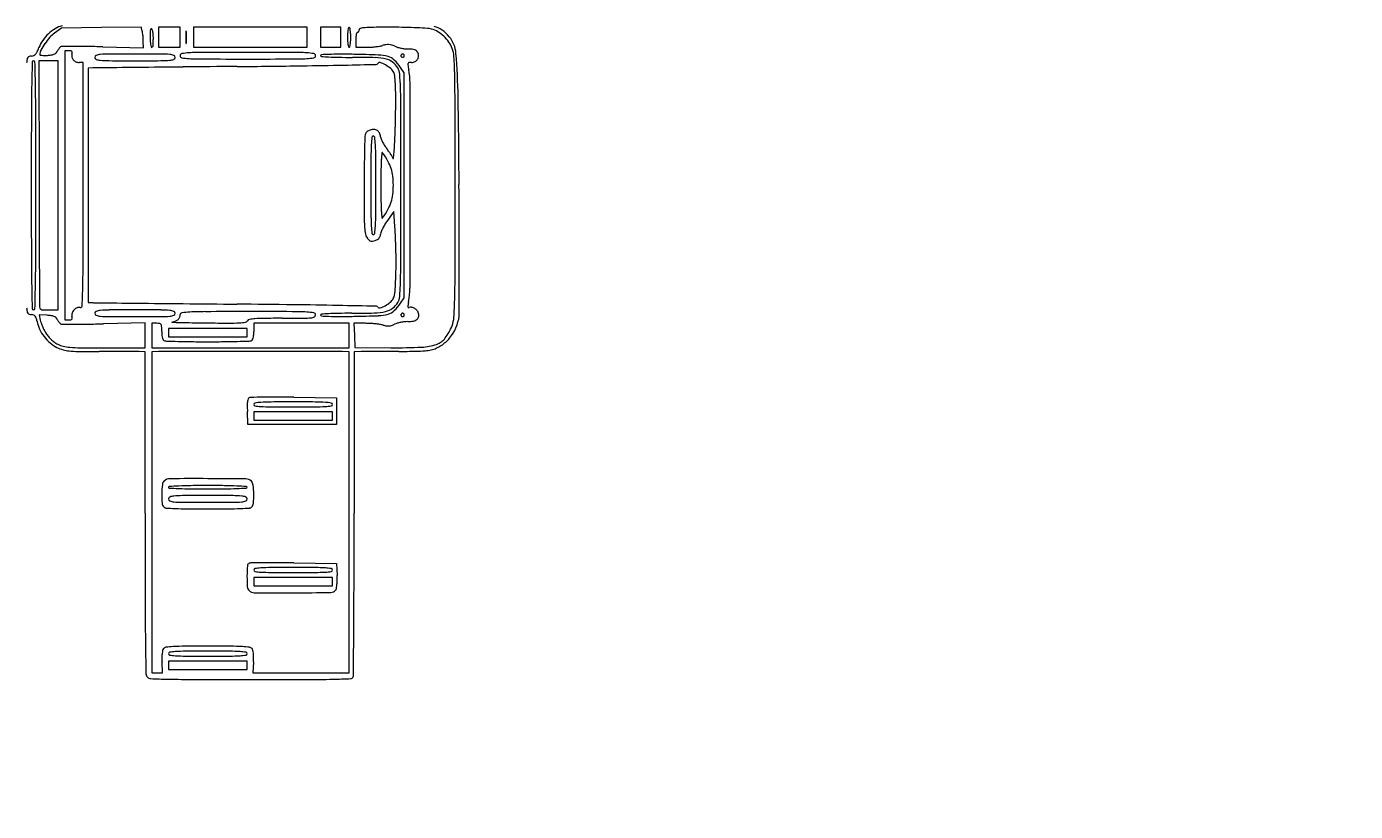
# Model space of a CAD drawing. Header units: metres. Extents: x -22 to 82, y -7 to 32.
# Drawn here: x 5.595 to 8.956, y 26.406 to 28.391 of the extents above; entities that cross this region are included whole.
import ezdxf

# ---------------------------------------------------------------- set-up
doc = ezdxf.new("R2010")
doc.units = ezdxf.units.M
doc.header["$LTSCALE"] = 2
doc.header["$MEASUREMENT"] = 0
doc.layers.add('ZSILUETAEDIFICIO', color=253, linetype='CONTINUOUS')
doc.layers.add('ZVEREDA', color=253, linetype='CONTINUOUS')

msp = doc.modelspace()

# ---------------------------------------------------------------- hatches: boundary and pattern name
at = {"layer": 'ZVEREDA'}
h = msp.add_hatch(dxfattribs=at)
h.set_pattern_fill('AR-SAND', color=256, scale=0.08)
h.set_pattern_definition([(37.5, (100.32176, 117.4582), (-0.00503947, 0.1541459), [0, -0.1216, 0, -0.136, 0, -0.13]), (7.5, (100.32176, 117.4582), (0.14158214, 0.22577169), [0, -0.0656, 0, -0.1096, 0, -0.042]), (327.5, (100.22336, 117.4582), (0.24913135, 0.00045272), [0, -0.04, 0, -0.144, 0, -0.188]), (317.5, (100.22336, 117.4582), (0.24049013, 0.07021405), [0, -0.02, 0, -0.0944, 0, -0.108])])
h.paths.add_polyline_path([(31.4583, 30.1), (-5.5805, 30.142), (-5.4962, 24.7096), (0.5054, 24.7146), (0.5054, 23.0251), (2.9054, 23.0251), (2.9058, 24.7146), (7.7058, 24.7146), (7.7058, 23.0252), (10.1053, 23.0252), (10.1058, 24.7146), (12.5056, 24.7146), (14.9058, 24.7146), (14.9058, 23.0251), (17.3055, 23.0251), (17.3059, 24.7146), (22.1055, 24.6346), (22.1055, 23.0246), (24.505, 23.0246), (24.505, 24.6341), (31.4583, 24.6146), (29.3056, 24.6146), (29.3056, 20.6109), (30.5057, 20.6133), (30.5057, 24.6146), (31.4583, 24.6146)])
h.paths.add_polyline_path([(3.275, 29.8475), (21.8512, 29.8475), (21.8512, 26.263), (3.275, 26.263)], flags=16)
edge = h.paths.add_edge_path(flags=0)
edge.add_line((4.1908, 28.4533), (4.1918, 28.4533))
edge.add_arc((4.0309, 28.4787), 0.1629, 351.0385, 357.366)
edge.add_arc((4.1126, 28.475), 0.0811, 344.5372, 357.3661, ccw=False)
edge = h.paths.add_edge_path(flags=0)
edge.add_arc((4.1295, 28.4836), 0.0424, 8.4462, 17.0428)
edge.add_arc((4.0485, 28.4688), 0.1245, 3.3255, 12.6571, ccw=False)
edge.add_arc((4.0097, 28.4665), 0.1634, 3.3255, 5.868)
edge.add_arc((4.0245, 28.468), 0.1486, 5.8679, 8.4462)
edge = h.paths.add_edge_path(flags=0)
edge.add_arc((4.1876, 27.7105), 0.00551, 0, 44.6492, ccw=False)
edge.add_line((4.1931, 27.7105), (4.1932, 27.7106))
edge.add_arc((4.0831, 27.7214), 0.1106, 354.3758, 357.7808)
edge.add_arc((4.0835, 27.7271), 0.1106, 354.846, 363.6004)
edge.add_arc((4.2651, 27.7157), 0.0736, 165.5855, 181.0366)
edge = h.paths.add_edge_path(flags=0)
edge.add_ellipse((4.1558, 27.5523), major_axis=(-0.0049, 0.5517), ratio=0.076457, start_angle=264.4117, end_angle=281.9146, ccw=False)
edge.add_arc((-177.0033, 27.2461), 181.2018, 0, 0.079936, ccw=False)
edge.add_line((4.1985, 27.2461), (4.2105, 27.659))
edge.add_ellipse((4.1869, 27.7778), major_axis=(0.0158, -0.1078), ratio=0.516109, start_angle=337.0553, end_angle=345.8043, ccw=False)
edge = h.paths.add_edge_path(flags=0)
edge.add_arc((387.038, 26.5735), 383.1771, 179.79628, 179.822716, ccw=False)
edge.add_arc((63.4766, 27.7239), 59.6136, 179.624227, 179.79628, ccw=False)
edge.add_arc((107.9127, 27.4325), 104.0507, 179.489221, 179.624227, ccw=False)
edge.add_arc((4.9088, 28.3258), 1.0432, 173.5744, 178.1176, ccw=False)
edge.add_arc((3.942, 28.4364), 0.0701, 136.944, 174.9431, ccw=False)
edge.add_arc((3.9396, 28.4449), 0.0627, 98.5726, 141.1717, ccw=False)
edge.add_arc((3.9718, 28.2741), 0.2365, 91.7834, 100.1162, ccw=False)
edge.add_arc((4.1614, 22.1858), 6.3277, 91.01273, 91.78342, ccw=False)
edge.add_line((4.0495, 28.5126), (4.1692, 28.5147))
edge.add_line((4.1692, 28.5147), (4.1798, 28.5304))
edge.add_arc((4.1908, 28.5249), 0.0124, 51.761, 153.6132, ccw=False)
edge.add_line((4.1985, 28.5347), (4.1985, 28.5364))
edge.add_arc((4.1933, 28.5159), 0.0211, 75.9141, 183.0668)
edge.add_line((4.1722, 28.5147), (4.0495, 28.5126))
edge.add_arc((4.1614, 22.1858), 6.3277, 91.01273, 91.78342)
edge.add_arc((3.9718, 28.2741), 0.2365, 91.7834, 100.1162)
edge.add_arc((3.9413, 28.4452), 0.0627, 100.1162, 120.5229)
edge.add_arc((3.9423, 28.4373), 0.0701, 117.9506, 158.4595)
edge.add_arc((4.0014, 28.4159), 0.133, 159.246, 175.8968)
edge.add_arc((4.9093, 28.3508), 1.0432, 175.8968, 179.4892)
edge.add_arc((107.9127, 27.4325), 104.0507, 179.489221, 179.624227)
edge.add_arc((63.4766, 27.7239), 59.6136, 179.624227, 179.79628)
edge.add_arc((387.038, 26.5735), 383.1771, 179.79628, 179.822716)
edge.add_line((3.8628, 27.7591), (3.8846, 27.7207))
edge.add_arc((3.9293, 27.7485), 0.0526, 211.8735, 222.0821)
edge.add_arc((3.9401, 27.7583), 0.0672, 222.0818, 230.2564)
edge.add_arc((3.9584, 27.7834), 0.0983, 231.4181, 254.9742)
edge.add_arc((3.9594, 27.7758), 0.0912, 253.174, 268.2173)
edge.add_arc((3.9686, 41.2492), 13.5646, 269.9489, 270.35325)
edge.add_arc((4.0495, 16.955), 10.7299, 89.50758, 89.98541, ccw=False)
edge.add_arc((4.1302, 27.5401), 0.1448, 64.1703, 85.4495, ccw=False)
edge.add_arc((4.1917, 27.6664), 0.00437, 1.4283, 68.3499, ccw=False)
edge.add_arc((4.1974, 27.677), 0.0106, 212.0429, 263.0773, ccw=False)
edge.add_arc((4.2006, 27.71), 0.0405, 231.8085, 252.485, ccw=False)
edge.add_arc((4.1618, 27.6626), 0.0209, 48.5314, 82.6306)
edge.add_arc((4.1193, 27.1331), 0.552, 85.311, 89.9948)
edge.add_arc((4.1184, 16.9552), 10.7299, 89.99478, 90.35325)
edge.add_arc((4.0738, 41.2495), 13.5646, 269.50474, 269.90909, ccw=False)
edge.add_arc((3.9566, 27.7766), 0.0912, 239.2648, 269.9489, ccw=False)
edge.add_arc((3.9401, 27.7583), 0.0672, 215.7669, 243.3781, ccw=False)
edge.add_line((3.8856, 27.719), (3.8628, 27.7591))
edge = h.paths.add_edge_path(flags=0)
edge.add_arc((3.9822, 27.7771), 0.00397, 57.0935, 128.0095, ccw=False)
edge.add_arc((3.9838, 27.7769), 0.00357, -36.3961, 80.5164, ccw=False)
edge.add_arc((3.985, 27.7756), 0.00181, 293.7972, 335.1241, ccw=False)
edge.add_arc((3.9849, 27.7759), 0.00219, 257.1682, 293.7965, ccw=False)
edge.add_arc((3.9855, 27.779), 0.00532, 238.2827, 257.1685, ccw=False)
edge.add_arc((3.9803, 27.7768), 0.00343, 99.0297, 315.498, ccw=False)
edge = h.paths.add_edge_path(flags=0)
edge.add_arc((4.0039, 27.7765), 0.0042, 179.5419, 270.4581)
edge.add_arc((4.0039, 27.7765), 0.0042, 269.35, 383.1232)
edge.add_arc((4.0039, 27.7767), 0.0042, 19.9641, 182.4789)
edge = h.paths.add_edge_path(flags=0)
edge.add_arc((3.9794, 28.4299), 0.000965, 125.0908, 237.6009)
edge.add_arc((3.996, 28.407), 0.0279, 127.8062, 268.779)
edge.add_line((3.9954, 28.3791), (4.0027, 28.3865))
edge.add_arc((4.1001, 28.3876), 0.0974, 166.3647, 180.7016, ccw=False)
edge.add_arc((3.9916, 28.42), 0.0168, 325.7976, 488.4775)
edge.add_arc((3.9953, 28.4523), 0.0238, 233.411, 272.5959)
edge.add_arc((3.987, 28.4251), 0.01, 20.1732, 145.4473)

# ---------------------------------------------------------------- linework, layer by layer
at = {"layer": 'ZSILUETAEDIFICIO'}
for p, q in [((5.6839, 28.3874), (5.6659, 28.3747)), ((5.7845, 28.3887), (5.6839, 28.3874)), ((5.8851, 28.3901), (5.7845, 28.3887)), ((5.8878, 28.3803), (5.8851, 28.3901)), ((5.9561, 28.3895), (5.9286, 28.3895)), ((5.9286, 28.3895), (5.9286, 28.3641)), ((5.9286, 28.3641), (5.9286, 28.3388)), ((5.9836, 28.3895), (5.9561, 28.3895)), ((5.9836, 28.3641), (5.9836, 28.3895)), ((5.9836, 28.3388), (5.9836, 28.3641)), ((6.1612, 28.3895), (6.0174, 28.3895)), ((6.0174, 28.3895), (6.0174, 28.3641)), ((6.0174, 28.3641), (6.0174, 28.3388)), ((6.305, 28.3895), (6.1612, 28.3895)), ((6.305, 28.3641), (6.305, 28.3895)), ((6.305, 28.3388), (6.305, 28.3641)), ((6.3643, 28.3895), (6.3389, 28.3895)), ((6.3389, 28.3895), (6.3389, 28.3641)), ((6.3389, 28.3641), (6.3389, 28.3388)), ((6.3896, 28.3895), (6.3643, 28.3895)), ((6.3896, 28.3641), (6.3896, 28.3895)), ((6.3896, 28.3388), (6.3896, 28.3641)), ((5.7019, 28.3303), (5.6917, 28.3303)), ((5.6917, 28.3303), (5.6917, 27.9898)), ((5.7879, 28.34), (5.8905, 28.3374)), ((5.8905, 28.3374), (5.8904, 28.3539)), ((5.9286, 28.3388), (5.9561, 28.3388)), ((5.9561, 28.3388), (5.9836, 28.3388)), ((6.0174, 28.3388), (6.1612, 28.3388)), ((6.1612, 28.3388), (6.305, 28.3388)), ((6.3389, 28.3388), (6.3643, 28.3388)), ((6.3643, 28.3388), (6.3896, 28.3388)), ((6.4277, 28.3578), (6.4277, 28.3388)), ((6.4277, 28.3388), (6.4537, 28.3388)), ((5.6504, 28.3049), (5.6261, 28.3049)), ((5.6261, 28.3049), (5.6268, 28.0014)), ((5.6748, 28.3049), (5.6504, 28.3049)), ((5.6748, 27.9898), (5.6748, 28.3049)), ((5.7382, 28.3007), (5.7282, 28.3007)), ((5.7382, 27.9895), (5.7382, 28.3007)), ((5.7625, 28.2865), (5.7509, 28.2859)), ((5.7509, 28.2859), (5.7509, 27.9898)), ((6.5504, 28.2741), (6.5409, 28.288)), ((6.5504, 27.9898), (6.5504, 28.2741)), ((5.6748, 27.6746), (5.6748, 27.9898)), ((5.6917, 27.9898), (5.6917, 27.6493)), ((5.7509, 27.9898), (5.7509, 27.6937)), ((6.5504, 27.7055), (6.5504, 27.9898)), ((6.5238, 27.9238), (6.5078, 27.901)), ((6.5265, 27.8853), (6.5238, 27.9238)), ((5.7509, 27.6937), (5.7625, 27.6931)), ((6.5409, 27.6915), (6.5504, 27.7055)), ((5.6473, 27.6612), (5.6271, 27.6625)), ((5.6271, 27.6625), (5.6298, 27.6485)), ((5.6515, 27.6746), (5.6748, 27.6746)), ((5.6917, 27.6493), (5.7019, 27.6493)), ((5.8947, 27.6422), (5.79, 27.6396)), ((5.8947, 27.6104), (5.8947, 27.6422)), ((5.9243, 27.6408), (5.9116, 27.6408)), ((5.9116, 27.6408), (5.9116, 27.6098)), ((6.0533, 27.6281), (5.9539, 27.6281)), ((5.9539, 27.6281), (5.9539, 27.6175)), ((6.1528, 27.6281), (6.0533, 27.6281)), ((6.1528, 27.6175), (6.1528, 27.6281)), ((6.2902, 27.6408), (6.1697, 27.6408)), ((6.1697, 27.6408), (6.1697, 27.6201)), ((6.4108, 27.6408), (6.2902, 27.6408)), ((6.4108, 27.6097), (6.4108, 27.6408)), ((6.4518, 27.6408), (6.4231, 27.6408)), ((6.4231, 27.6408), (6.4243, 27.6101)), ((5.8947, 27.5786), (5.8947, 27.6104)), ((5.9116, 27.6098), (5.9116, 27.5788)), ((5.9539, 27.6175), (5.9539, 27.607)), ((5.9539, 27.607), (6.0533, 27.607)), ((6.0533, 27.607), (6.1528, 27.607)), ((6.1528, 27.607), (6.1528, 27.6175)), ((6.4108, 27.5785), (6.4108, 27.6097)), ((6.4243, 27.6101), (6.4256, 27.5795)), ((5.7934, 27.5787), (5.8947, 27.5786)), ((5.8947, 27.5689), (5.8789, 27.5692)), ((5.8947, 27.1604), (5.8947, 27.5689)), ((5.9116, 27.5788), (6.1612, 27.5786)), ((5.9286, 27.5692), (5.9116, 27.5689)), ((5.9116, 27.5689), (5.9116, 27.1628)), ((6.1612, 27.5786), (6.4108, 27.5785)), ((6.4108, 27.5689), (6.3939, 27.5692)), ((6.4108, 27.1628), (6.4108, 27.5689)), ((6.4415, 27.5692), (6.4235, 27.5689)), ((6.4235, 27.5689), (6.4235, 27.161)), ((6.4256, 27.5795), (6.5165, 27.5791)), ((6.2713, 27.4537), (6.3791, 27.4526)), ((6.3791, 27.4526), (6.3791, 27.4187)), ((6.1549, 27.3849), (6.1536, 27.4177)), ((6.2691, 27.4166), (6.1697, 27.4166)), ((6.1697, 27.4166), (6.1697, 27.406)), ((6.1697, 27.406), (6.1697, 27.3955)), ((6.1697, 27.3955), (6.2691, 27.3955)), ((6.3685, 27.4166), (6.2691, 27.4166)), ((6.2691, 27.3955), (6.3685, 27.3955)), ((6.3685, 27.406), (6.3685, 27.4166)), ((6.3685, 27.3955), (6.3685, 27.406)), ((6.3791, 27.4187), (6.3791, 27.3849)), ((6.267, 27.3849), (6.1549, 27.3849)), ((6.3791, 27.3849), (6.267, 27.3849)), ((5.9116, 27.1628), (5.9116, 26.7567)), ((6.4108, 26.7567), (6.4108, 27.1628)), ((6.2713, 27.0349), (6.3791, 27.0338)), ((6.3791, 27.0338), (6.3803, 27.0027)), ((6.2691, 26.9978), (6.1697, 26.9978)), ((6.1697, 26.9978), (6.1697, 26.9873)), ((6.1697, 26.9873), (6.1697, 26.9767)), ((6.3685, 26.9978), (6.2691, 26.9978)), ((6.3685, 26.9873), (6.3685, 26.9978)), ((6.3685, 26.9767), (6.3685, 26.9873)), ((6.1697, 26.9767), (6.2691, 26.9767)), ((6.2691, 26.9767), (6.3685, 26.9767)), ((5.9391, 26.7567), (5.9377, 26.7844)), ((6.0533, 26.7863), (5.9539, 26.7863)), ((5.9539, 26.7863), (5.9539, 26.7758)), ((6.1528, 26.7863), (6.0533, 26.7863)), ((6.1528, 26.7758), (6.1528, 26.7863)), ((6.169, 26.7844), (6.1676, 26.7567)), ((5.9116, 26.7567), (5.9254, 26.7567)), ((5.9254, 26.7567), (5.9391, 26.7567)), ((5.9539, 26.7758), (5.9539, 26.7652)), ((5.9539, 26.7652), (6.0533, 26.7652)), ((6.0533, 26.7652), (6.1528, 26.7652)), ((6.1528, 26.7652), (6.1528, 26.7758)), ((6.1676, 26.7567), (6.2892, 26.7567)), ((6.2892, 26.7567), (6.4108, 26.7567))]:
    msp.add_line(p, q, dxfattribs=at)
for centre, radius, start, end in [((5.7221, 28.2968), 0.1047, 133.2715, 145.2942), ((5.7876, 28.2467), 0.1778, 138.6898, 145.2564), ((5.7185, 28.3006), 0.0994, 120.9509, 133.2716), ((5.7048, 28.3195), 0.0676, 125.1698, 138.6898), ((5.7011, 28.3296), 0.0656, 104.1334, 120.9508), ((5.8459, 28.3691), 0.0433, 8.3783, 14.9922), ((5.7358, 28.3528), 0.1546, 5.8118, 8.3787), ((5.7201, 28.3512), 0.1704, 3.2799, 5.8114), ((6.2843, 28.3643), 0.3768, 178.0167, 179.8595), ((6.0845, 28.3648), 0.177, 179.8598, 183.1901), ((5.9468, 28.376), 0.0391, 168.2884, 178.0169), ((5.9111, 28.3834), 0.00269, 117.2397, 168.2877), ((5.9105, 28.3846), 0.00134, 32.8718, 117.2396), ((5.8943, 28.3741), 0.0207, 5.6621, 32.8725), ((5.7412, 28.3589), 0.1746, 0, 5.6622), ((6.4733, 28.3641), 0.4757, 178.8129, 179.9998), ((6.4733, 28.3641), 0.4757, 180.0002, 181.1871), ((6.0516, 28.3729), 0.0539, 172.9261, 178.8132), ((5.9984, 28.3795), 0.000316, 31.8511, 172.9252), ((5.995, 28.3773), 0.00435, 7.0743, 31.8519), ((5.9188, 28.3679), 0.0811, 2.6344, 7.0743), ((5.8371, 28.3641), 0.1629, 359.9999, 2.634), ((5.8371, 28.3641), 0.1629, 357.366, 0.0001), ((6.5656, 28.3641), 0.159, 176.4673, 180.0001), ((6.5656, 28.3641), 0.159, 179.9999, 183.5327), ((6.4863, 28.369), 0.0796, 170.5376, 176.4671), ((6.472, 28.3714), 0.0651, 165.0229, 170.5379), ((6.4108, 28.3878), 0.00173, 89.9999, 165.0227), ((6.4108, 28.3878), 0.00173, 14.9773, 90.0001), ((6.3496, 28.3714), 0.0651, 9.4621, 14.9771), ((6.3353, 28.369), 0.0796, 3.5329, 9.4624), ((6.256, 28.3641), 0.159, 359.9999, 3.5327), ((6.256, 28.3641), 0.159, 356.4673, 0.0001), ((6.5149, 28.3578), 0.0872, 175.2005, 180), ((6.474, 28.3612), 0.0461, 167.4712, 175.2005), ((6.4598, 28.3644), 0.0316, 159.0022, 167.471), ((6.4319, 28.3751), 0.00176, 90.0005, 159.0029), ((6.4319, 28.3797), 0.00291, 269.9997, 303.7181), ((6.4308, 28.3814), 0.00496, 303.7189, 326.3103), ((6.4292, 28.3825), 0.00688, 326.3102, 345.158), ((6.4267, 28.3832), 0.00947, 345.1577, 0.0002), ((6.4397, 28.3832), 0.00358, 101.5962, 180), ((6.4584, 28.2922), 0.0965, 94.3272, 101.5962), ((6.4759, 28.0606), 0.3287, 90.4915, 94.3272), ((6.5182, 23.1318), 5.2577, 89.9838, 90.4915), ((6.5192, 26.6919), 1.6976, 88.8645, 89.9838), ((6.5286, 27.166), 1.2234, 87.4337, 88.8645), ((6.5253, 27.0925), 1.297, 86.3046, 87.4336), ((6.6056, 28.3361), 0.0507, 74.48, 86.3047), ((6.6017, 28.3219), 0.0655, 59.0935, 74.48), ((6.6125, 28.3343), 0.0585, 55.0675, 76.8301), ((6.5906, 28.3034), 0.0871, 46.661, 59.0934), ((6.5936, 28.3073), 0.0914, 39.4981, 55.0673), ((6.5884, 28.301), 0.0904, 34.4528, 46.6611), ((6.6064, 28.3178), 0.0749, 4.5439, 39.4983), ((5.494, 28.3881), 0.1415, 334.7251, 339.2335), ((5.7067, 28.3075), 0.0859, 145.2942, 159.2335), ((5.6531, 28.3197), 0.0248, 151.3941, 177.9954), ((5.7903, 28.2449), 0.181, 145.2563, 151.3942), ((5.7157, 28.3042), 0.0497, 146.4669, 151.1355), ((5.7217, 28.3003), 0.0568, 142.2482, 146.4677), ((5.7163, 28.3044), 0.05, 137.9412, 142.2471), ((5.6881, 28.3299), 0.012, 125.5177, 137.9421), ((5.6848, 28.3345), 0.0063, 90.5065, 125.5169), ((5.7343, 22.7344), 5.6066, 90.2054, 90.507), ((5.7019, 28.2947), 0.0356, 81.7488, 89.9997), ((5.7063, 28.3256), 0.00439, 43.1829, 81.7494), ((5.7071, 28.3262), 0.00342, 357.5414, 43.182), ((5.7211, 26.4319), 1.9091, 89.1831, 90.2055), ((5.6985, 24.8534), 3.4878, 88.5319, 89.183), ((5.7592, 28.3535), 0.1312, 0.2001, 3.2802), ((5.9927, 28.3596), 0.085, 183.1896, 188.9532), ((5.9775, 28.3572), 0.0696, 188.9534, 194.2823), ((5.9116, 28.3405), 0.00174, 194.2822, 269.9999), ((5.9116, 28.3422), 0.00343, 270, 355.6704), ((5.6912, 28.3589), 0.2245, 355.6703, 359.9999), ((6.0516, 28.3554), 0.0539, 181.1868, 187.0739), ((5.9984, 28.3488), 0.000316, 187.0748, 328.1489), ((5.995, 28.3509), 0.00435, 328.1481, 352.9257), ((5.9188, 28.3604), 0.0811, 352.9257, 357.3656), ((6.4863, 28.3592), 0.0796, 183.5329, 189.4624), ((6.472, 28.3569), 0.0651, 189.4621, 194.9771), ((6.4108, 28.3405), 0.00173, 194.9773, 270.0001), ((6.4108, 28.3405), 0.00173, 269.9999, 345.0227), ((6.3496, 28.3569), 0.0651, 345.0229, 350.5379), ((6.3353, 28.3592), 0.0796, 350.5376, 356.4671), ((6.4537, 28.5191), 0.1803, 270, 273.5195), ((6.4502, 28.575), 0.2364, 273.5196, 276.3927), ((6.4526, 28.5534), 0.2146, 276.3929, 279.3103), ((6.4774, 28.4026), 0.0618, 279.3102, 286.6787), ((6.516, 28.2738), 0.0727, 99.7126, 106.6785), ((6.5087, 28.316), 0.0299, 86.18, 99.7127), ((6.5086, 28.3138), 0.0321, 73.2193, 86.18), ((6.4912, 28.2563), 0.0922, 67.3234, 73.2192), ((6.5507, 28.3987), 0.0622, 247.3235, 254.6582), ((6.5682, 28.4622), 0.1281, 254.6582, 258.9302), ((6.5685, 28.4637), 0.1296, 258.9303, 263.1899), ((6.5613, 28.4038), 0.0692, 263.1897, 269.9999), ((6.5613, 28.231), 0.1035, 84.8795, 90), ((6.5684, 28.3102), 0.024, 69.7221, 84.8797), ((6.5721, 28.3202), 0.0133, 48.059, 69.7215), ((6.571, 28.319), 0.0149, 28.155, 48.0596), ((6.598, 28.3076), 0.0787, 20.9021, 34.4527), ((6.6063, 28.3108), 0.0698, 3.3927, 20.902), ((5.6885, 28.2919), 0.0936, 169.895, 175.2688), ((5.6072, 28.3064), 0.0111, 144.0065, 169.8946), ((5.604, 28.3087), 0.00709, 109.1418, 144.0066), ((5.6109, 28.2889), 0.0281, 96.6096, 109.1421), ((5.6054, 28.3364), 0.0197, 276.6096, 294.5876), ((12.6362, 28.1168), 7.0292, 178.49465, 178.94247), ((5.6129, 28.3014), 0.00351, 90.0001, 178.4948), ((5.6129, 28.3014), 0.00351, 1.4998, 90.0003), ((5.608, 28.3307), 0.0135, 294.5872, 318.5523), ((-1.406, 28.1177), 7.0248, 1.05146, 1.49951), ((5.5992, 28.3384), 0.0252, 318.5525, 334.7252), ((5.6296, 28.3205), 0.00125, 177.995, 257.8057), ((5.6389, 28.3637), 0.0454, 257.8061, 263.8226), ((5.6403, 28.3765), 0.0583, 263.8223, 270.041), ((5.6403, 28.4345), 0.1163, 270.0415, 273.7523), ((5.6408, 28.4264), 0.1082, 273.752, 278.8507), ((5.6527, 28.3499), 0.0308, 278.851, 291.8428), ((5.6577, 28.3376), 0.0175, 291.8421, 309.9395), ((5.6598, 28.335), 0.0142, 309.9401, 331.136), ((5.7259, 28.3176), 0.0166, 165.345, 192.6702), ((5.7251, 28.3175), 0.0158, 192.6702, 220.9495), ((5.6901, 28.327), 0.0204, 345.3454, 357.5422), ((5.7264, 28.3186), 0.0175, 220.9497, 247.5928), ((5.7282, 28.3228), 0.0221, 247.5927, 270), ((5.7731, 28.3134), 0.00529, 111.1181, 180.0001), ((5.7731, 28.3134), 0.00529, 179.9999, 248.8819), ((5.7847, 28.2834), 0.0374, 94.7638, 111.118), ((5.7847, 28.3433), 0.0374, 248.8822, 265.2364), ((5.8053, 28.0361), 0.2856, 90.2845, 94.7636), ((5.8053, 28.5907), 0.2856, 265.2363, 269.7153), ((5.8694, 15.1325), 13.1894, 90.00004, 90.28446), ((5.8694, 41.4943), 13.1894, 269.71554, 269.99996), ((5.8693, 15.1325), 13.1894, 89.71554, 89.99996), ((5.8693, 41.4943), 13.1894, 270.00004, 270.28446), ((5.9334, 28.0361), 0.2856, 85.2364, 89.7155), ((5.9334, 28.5907), 0.2856, 270.2847, 274.7637), ((5.954, 28.2834), 0.0374, 68.882, 85.2362), ((5.954, 28.3433), 0.0374, 274.7636, 291.1178), ((5.9656, 28.3134), 0.00529, 359.9999, 68.8819), ((5.9656, 28.3134), 0.00529, 291.1181, 0.0001), ((5.9889, 28.3176), 0.00533, 100.4447, 180.0001), ((5.9889, 28.3176), 0.00533, 179.9999, 259.5553), ((6.0128, 28.1879), 0.1372, 92.8272, 100.4447), ((6.0128, 28.4473), 0.1372, 259.5553, 267.1728), ((6.0449, 27.5371), 0.7888, 90.156, 92.827), ((6.0449, 29.0981), 0.7888, 267.173, 269.844), ((6.1548, -12.8211), 41.1472, 89.99997, 90.15604), ((6.1548, 69.4564), 41.1472, 269.84396, 270.00003), ((6.1549, -12.8211), 41.1472, 89.84396, 90.00003), ((6.1549, 69.4564), 41.1472, 269.99997, 270.15604), ((6.2648, 27.5371), 0.7888, 87.173, 89.844), ((6.2648, 29.0981), 0.7888, 270.156, 272.827), ((6.2969, 28.1879), 0.1372, 79.5553, 87.1728), ((6.2969, 28.4473), 0.1372, 272.8272, 280.4447), ((6.3209, 28.3176), 0.00533, 359.9999, 79.5553), ((6.3209, 28.3176), 0.00533, 280.4447, 0.0001), ((6.341, 28.3179), 0.00214, 93.5148, 179.9998), ((6.341, 28.3179), 0.00214, 179.9996, 265.4341), ((6.4006, 29.0643), 0.751, 265.4345, 266.8203), ((6.3891, 27.5344), 0.7871, 92.1551, 93.5149), ((6.3922, 28.9128), 0.5992, 266.8203, 269.1854), ((6.3837, 27.6793), 0.642, 89.8613, 92.1552), ((6.4195, 30.8289), 2.5155, 269.1853, 270), ((6.3782, 25.4134), 2.908, 89.1138, 89.8614), ((5.5199, 68.0852), 39.8011, 271.2645, 271.38116), ((6.4195, 26.0483), 2.265, 88.5243, 90), ((6.3816, 25.6306), 2.6907, 87.8097, 89.1137), ((6.4744, 28.1798), 0.1329, 76.8646, 88.5243), ((6.4791, 28.3011), 0.00544, 271.3811, 326.6445), ((6.488, 28.2953), 0.0052, 70.7103, 146.6446), ((6.4803, 28.212), 0.1074, 74.3415, 87.8097), ((6.4631, 28.2243), 0.0804, 60.3587, 70.7103), ((6.4953, 28.2694), 0.0408, 51.4466, 76.8646), ((6.499, 28.2789), 0.038, 46.5874, 74.3416), ((6.4859, 28.2576), 0.056, 31.3722, 51.4467), ((6.4478, 28.2247), 0.1126, 34.239, 46.5875), ((6.5461, 28.3176), 0.0042, 157.3753, 179.9994), ((6.5461, 28.3176), 0.0042, 180.0006, 202.6247), ((6.5462, 28.3176), 0.00426, 135.0008, 157.3768), ((6.5462, 28.3176), 0.00426, 202.6232, 224.9992), ((6.5462, 28.3176), 0.00426, 112.6232, 134.9992), ((6.5462, 28.3176), 0.00426, 225.0008, 247.3768), ((6.5461, 28.3176), 0.0042, 90.0006, 112.6247), ((6.5461, 28.3176), 0.0042, 247.3753, 269.9994), ((6.5461, 28.3176), 0.0042, 67.3753, 89.9994), ((6.5461, 28.3176), 0.0042, 270.0006, 292.6247), ((6.5461, 28.3176), 0.00426, 45.0008, 67.3768), ((6.5461, 28.3176), 0.00426, 292.6232, 314.9992), ((6.5461, 28.3176), 0.00426, 22.6232, 44.9992), ((6.5461, 28.3176), 0.00426, 315.0008, 337.3768), ((6.5462, 28.3176), 0.0042, 0.0006, 22.6247), ((6.5462, 28.3176), 0.0042, 337.3753, 359.9994), ((6.5666, 28.2955), 0.00742, 158.0262, 189.5701), ((6.5627, 28.2971), 0.00314, 98.7955, 158.0274), ((6.5687, 28.2579), 0.0428, 89.9998, 98.7945), ((6.5687, 28.3203), 0.0197, 269.9999, 297.1674), ((6.5703, 28.3173), 0.0162, 297.1676, 328.5961), ((6.5705, 28.3171), 0.0159, 328.5958, 0.3054), ((6.5675, 28.3171), 0.019, 0.3056, 28.1551), ((5.4525, 28.2424), 1.2257, 1.2228, 3.3926), ((4.8276, 28.1765), 1.8593, 1.1387, 4.5439), ((5.7741, 28.0614), 0.2254, 90.6053, 92.9342), ((12.399, -598.6145), 626.9363, 90.5962863, 90.6056828), ((7.3476, -113.2564), 141.5519, 90.549048, 90.59626), ((8.5017, -233.701), 262.0021, 90.519227, 90.54902), ((5.6197, 84.3113), 56.0234, 270.51918, 270.68717), ((6.1647, 38.872), 10.5807, 270.68712, 271.26443), ((6.4592, 28.2173), 0.0884, 49.8723, 60.3588), ((6.4965, 28.2615), 0.0306, 26.7325, 49.8724), ((6.5017, 28.2642), 0.0247, 6.2903, 26.7327), ((6.1992, 28.2308), 0.329, 3.2099, 6.2902), ((6.5031, 28.2681), 0.0358, 4.9833, 31.372), ((5.9442, 28.2194), 0.5968, 1.5929, 4.9834), ((6.8751, 28.3475), 0.3202, 189.5704, 191.6699), ((6.3979, 28.2489), 0.1671, 0.0891, 11.67), ((2.4554, 28.1784), 4.2234, 0.1055, 1.2227), ((10.8375, 28.15), 5.2302, 178.9425, 179.867), ((0.3886, 28.1506), 5.2299, 0.127, 1.0515), ((5.9822, 28.2187), 0.5464, 0.5878, 3.2098), ((4.0206, 28.1659), 2.5212, 0.1072, 1.5927), ((-143.338, 28.0161), 149.9031, 359.989862, 0.089098), ((4.3449, 28.2019), 2.1838, 359.6516, 0.5878), ((-5.1788, 27.9776), 11.8676, 0.06753, 1.13872), ((79.7893, 27.9898), 74.1822, 179.866887, 180.000043), ((-68.5682, 27.9976), 74.1869, 359.993955, 0.12711), ((4.5535, 28.2006), 1.9752, 358.2599, 359.6515), ((-90.0557, 27.9898), 96.5976, 359.999982, 0.10724), ((-100.7488, 27.9885), 107.4278, 359.998435, 0.105464), ((6.4724, 28.106), 0.0251, 109.2225, 131.3144), ((6.4729, 28.1048), 0.0263, 87.7184, 109.2226), ((6.4732, 28.114), 0.0171, 57.9662, 87.7184), ((6.4769, 28.1199), 0.0101, 37.3077, 57.966), ((4.6118, 28.1988), 1.9169, 356.8367, 358.2599), ((13.3053, 27.938), 6.8569, 178.55715, 178.85142), ((6.481, 28.1099), 0.0305, 164.9997, 178.5572), ((6.4653, 28.1141), 0.0143, 131.3143, 164.9995), ((6.7492, 28.0784), 0.2827, 173.3079, 177.0891), ((6.4721, 28.1109), 0.0037, 90.0003, 173.3084), ((6.4721, 28.1109), 0.0037, 6.6916, 89.9997), ((6.195, 28.0784), 0.2827, 2.9109, 6.6921), ((6.464, 28.1101), 0.0264, 27.1972, 37.3077), ((6.4605, 28.1083), 0.0303, 17.6113, 27.1975), ((6.4649, 28.1097), 0.0257, 6.7689, 17.611), ((6.512, 28.1153), 0.0217, 186.7688, 202.4523), ((6.5862, 28.1459), 0.102, 202.4522, 207.4282), ((6.6004, 28.1533), 0.1181, 207.4283, 212.2922), ((9.9764, 28.0047), 3.5274, 178.8515, 179.5216), ((19.0539, 27.9898), 12.5881, 179.67897, 180.00005), ((7.1828, 28.0563), 0.7168, 177.0891, 179.679), ((5.7615, 28.0563), 0.7168, 0.321, 2.9109), ((-6.1097, 27.9898), 12.5881, 359.99995, 0.32103), ((6.801, 28.0397), 0.3091, 174.0489, 176.9915), ((6.4947, 28.0716), 0.00113, 34.3418, 174.0489), ((6.2774, 27.9232), 0.2643, 28.8259, 34.3419), ((6.5952, 28.1501), 0.1119, 212.2923, 217.3553), ((6.3101, 27.9324), 0.2468, 35.1578, 37.3549), ((6.3679, 27.9731), 0.1761, 32.3289, 35.1583), ((6.367, 27.9725), 0.1771, 29.9916, 32.3285), ((6.5136, 28.0571), 0.0079, 7.6373, 29.9917), ((5.2995, 28.1608), 1.2281, 355.2083, 356.8366), ((12.4342, 27.9842), 5.9852, 179.52166, 179.97269), ((10.1811, 27.9898), 3.6899, 179.3686, 180), ((7.1059, 28.0237), 0.6145, 176.9916, 179.3686), ((6.4128, 27.9977), 0.1097, 18.1857, 28.8259), ((6.422, 28.0007), 0.1001, 6.9444, 18.1856), ((6.5224, 28.0583), 0.000943, 187.6369, 355.208), ((292.8271, 28.6644), 287.201, 180.132263, 180.155639), ((6.3322, 27.9898), 0.1905, 0.0001, 6.9447), ((79.0321, 27.9898), 73.425, 180.000009, 180.134081), ((-67.8017, 27.9975), 73.4204, 359.859912, 359.993984), ((-121.5749, 27.9895), 127.3131, 359.910608, 359.99999), ((20.1162, 27.9806), 13.6673, 179.97272, 180.28235), ((19.0539, 27.9898), 12.5881, 179.99995, 180.32103), ((-6.1097, 27.9898), 12.5881, 359.67897, 0.00005), ((10.1811, 27.9898), 3.6899, 180, 180.6314), ((6.422, 27.9789), 0.1001, 341.8144, 353.0556), ((6.3322, 27.9898), 0.1905, 353.0553, 359.9999), ((-84.3898, 27.9898), 90.9317, 359.887897, 359.999968), ((-141.896, 28.0157), 148.4611, 359.88976, 359.989913), ((-108.9353, 27.9887), 115.6143, 359.896909, 359.998438), ((-1548.2078, 26.1577), 1554.8976, 0.0553318, 0.067577), ((7.1059, 27.9559), 0.6145, 180.6314, 183.0084), ((6.2774, 28.0564), 0.2643, 325.6581, 331.1741), ((6.4128, 27.9819), 0.1097, 331.1741, 341.8143), ((6.9959, 27.9159), 0.5469, 180.2823, 183.4758), ((7.1828, 27.9233), 0.7168, 180.321, 182.9109), ((5.7615, 27.9233), 0.7168, 357.0891, 359.679), ((6.801, 27.9399), 0.3091, 183.0085, 185.9511), ((6.4947, 27.9079), 0.00113, 185.9511, 325.6582), ((6.6368, 27.8106), 0.1575, 144.9888, 149.1528), ((162.796, 28.3111), 157.1695, 180.155595, 180.192264), ((6.5751, 27.8904), 0.1253, 183.4758, 191.2847), ((6.4745, 27.8703), 0.0226, 191.2846, 218.9988), ((6.7492, 27.9012), 0.2827, 182.9109, 186.6921), ((6.4721, 27.8687), 0.0037, 186.6916, 269.9997), ((6.4721, 27.8687), 0.0037, 270.0003, 353.3084), ((6.195, 27.9012), 0.2827, 353.3079, 357.0891), ((6.4759, 27.8653), 0.014, 320.0182, 340.5715), ((6.4643, 27.8694), 0.0263, 340.5712, 353.4152), ((6.513, 27.8638), 0.0227, 157.6434, 173.4156), ((6.6151, 27.8217), 0.1332, 153.3827, 157.6432), ((6.634, 27.8123), 0.1543, 149.1526, 153.3826), ((5.3165, 27.7994), 1.213, 1.3839, 4.0602), ((6.497, 27.8885), 0.0517, 218.9989, 226.8362), ((6.4682, 27.8578), 0.00954, 226.8362, 254.2195), ((6.4682, 27.8579), 0.00958, 254.219, 281.5126), ((6.4597, 27.8998), 0.0524, 281.5134, 289.2747), ((6.4662, 27.8813), 0.0327, 289.2744, 300.2869), ((6.4751, 27.8659), 0.015, 300.287, 320.0183), ((5.2761, 27.7984), 1.2535, 358.7727, 1.3839), ((10.8942, 27.8303), 5.2869, 180.1341, 181.0515), ((0.3313, 27.8309), 5.2872, 358.9425, 359.8599), ((2.8041, 27.7955), 2.934, 358.5619, 359.9106), ((3.8479, 27.8172), 2.6938, 358.4648, 359.8878), ((618.7314, 29.8412), 613.1074, 180.1922854, 180.200536), ((4.9352, 27.8058), 1.5944, 356.9659, 358.7727), ((2.7708, 27.7877), 3.9081, 358.72, 359.8968), ((12.89, 27.867), 7.2831, 181.05156, 181.48655), ((-1.6651, 27.8677), 7.2839, 358.50758, 358.94257), ((5.8316, 27.764), 0.7094, 355.5042, 358.4648), ((6.3947, 27.7304), 0.1701, 348.4192, 359.8899), ((5.9623, 27.6965), 0.3346, 180.2006, 181.7561), ((4.6725, 27.7486), 1.065, 356.5379, 358.562), ((5.7741, 27.9182), 0.2254, 267.0658, 269.3947), ((12.399, 654.5941), 626.9363, 269.3943172, 269.4037137), ((7.3476, 169.236), 141.5519, 269.40374, 269.450952), ((8.5017, 289.6806), 262.0021, 269.45098, 269.480773), ((6.4644, 27.7541), 0.0784, 298.6338, 310.0578), ((6.4946, 27.7182), 0.0315, 310.0577, 332.6554), ((6.4904, 27.7199), 0.051, 306.4542, 328.6252), ((6.484, 27.7237), 0.0434, 332.6556, 356.9658), ((6.4478, 27.7549), 0.1126, 313.4125, 325.761), ((6.5048, 27.7111), 0.0341, 328.6252, 355.5041), ((6.7774, 27.6519), 0.2205, 168.4189, 170.7645), ((5.6735, 27.7228), 1.0046, 356.1814, 358.7199), ((5.6887, 27.6877), 0.0938, 184.7312, 190.1023), ((5.6072, 27.6731), 0.011, 190.1025, 216.1141), ((5.604, 27.6708), 0.00709, 216.1135, 251.0169), ((5.611, 27.6912), 0.0286, 251.0172, 263.3964), ((5.6048, 27.6374), 0.0255, 69.7923, 83.3964), ((5.6129, 27.6781), 0.00348, 181.487, 270.0003), ((5.6129, 27.6781), 0.00348, 270, 358.5077), ((5.6105, 27.6531), 0.00882, 39.7516, 69.7921), ((5.6072, 27.6503), 0.0131, 16.5585, 39.7521), ((5.6603, 27.6873), 0.0324, 181.756, 194.0162), ((5.6335, 27.6806), 0.00485, 194.0161, 243.7819), ((5.6372, 27.6881), 0.0132, 243.7819, 268.0457), ((5.6515, 28.1064), 0.4318, 268.0459, 270.0001), ((5.6396, 27.5429), 0.1185, 81.4616, 86.2882), ((5.6525, 27.6288), 0.0316, 68.5724, 81.4618), ((5.6577, 27.642), 0.0174, 50.2721, 68.5726), ((5.7239, 27.6615), 0.0145, 160.6447, 194.6551), ((5.6889, 27.6524), 0.0216, 2.9068, 14.6552), ((5.7337, 27.6581), 0.0249, 137.9302, 160.6448), ((5.732, 27.6596), 0.0227, 114.0113, 137.9298), ((5.7272, 27.6704), 0.0108, 72.3914, 114.0117), ((5.7316, 27.6845), 0.0039, 252.3914, 356.538), ((5.7731, 27.6662), 0.00529, 111.1181, 180.0001), ((5.7731, 27.6662), 0.00529, 179.9999, 248.8819), ((5.7847, 27.6362), 0.0374, 94.7638, 111.118), ((5.7847, 27.6961), 0.0374, 248.8822, 265.2364), ((5.8053, 27.3889), 0.2856, 90.2845, 94.7636), ((5.8053, 27.9435), 0.2856, 265.2363, 269.7153), ((5.8694, 14.4853), 13.1894, 90.00004, 90.28446), ((5.8694, 40.8471), 13.1894, 269.71554, 269.99996), ((5.8693, 14.4853), 13.1894, 89.71554, 89.99996), ((5.8693, 40.8471), 13.1894, 270.00004, 270.28446), ((5.9334, 27.3889), 0.2856, 85.2364, 89.7155), ((5.9334, 27.9435), 0.2856, 270.2847, 274.7637), ((5.954, 27.6362), 0.0374, 68.882, 85.2362), ((5.954, 27.6961), 0.0374, 274.7636, 291.1178), ((5.9656, 27.6662), 0.00529, 359.9999, 68.8819), ((5.9656, 27.6662), 0.00529, 291.1181, 0.0001), ((5.9658, 27.6628), 0.0178, 336.5312, 359.9999), ((5.9883, 27.6628), 0.00473, 97.4718, 180.0001), ((6.0192, 27.4274), 0.2421, 92.5448, 97.4717), ((6.0508, 26.7146), 0.9557, 90.1785, 92.5447), ((6.1549, -6.6717), 34.3421, 89.99999, 90.17852), ((5.7754, -11.1576), 38.8484, 89.27067, 89.48083), ((6.1549, -13.4768), 41.1472, 89.84396, 90.00003), ((6.2648, 26.8814), 0.7888, 87.173, 89.844), ((6.0724, 12.1759), 15.5131, 88.85355, 89.27066), ((6.2969, 27.5323), 0.1372, 79.5553, 87.1728), ((6.3121, 27.6797), 0.0252, 275.7246, 296.1688), ((6.3209, 27.662), 0.00533, 359.9999, 79.5553), ((6.3208, 27.662), 0.00539, 296.1691, 0.0002), ((6.341, 27.6617), 0.00214, 94.7012, 180.0001), ((6.341, 27.6617), 0.00214, 180.0002, 266.4852), ((6.3985, 26.9632), 0.703, 93.2566, 94.7011), ((6.3891, 28.4452), 0.7871, 266.4851, 267.8449), ((6.391, 27.0939), 0.5721, 90.8369, 93.2566), ((6.3837, 28.3002), 0.642, 267.8448, 270.1387), ((6.4175, 25.2779), 2.3883, 90, 90.8369), ((3.6653, -108.102), 135.8151, 88.812471, 88.853494), ((6.3782, 30.5662), 2.908, 270.1386, 270.8862), ((6.4175, 29.5178), 1.8516, 270, 271.767), ((6.3816, 30.3489), 2.6907, 270.8863, 272.1903), ((6.4702, 27.8125), 0.1455, 271.7669, 283.1333), ((6.4799, 27.6801), 0.00384, 33.1387, 88.8125), ((6.4877, 27.6851), 0.00544, 213.1387, 286.8692), ((6.4803, 27.7675), 0.1074, 272.1903, 285.6585), ((6.4697, 27.7444), 0.0674, 286.8691, 298.6337), ((6.4924, 27.7172), 0.0477, 283.1333, 306.4542), ((6.499, 27.7007), 0.038, 285.6584, 313.4126), ((6.5461, 27.662), 0.0042, 157.3753, 179.9994), ((6.5461, 27.662), 0.0042, 180.0006, 202.6247), ((6.5462, 27.6619), 0.00426, 135.0008, 157.3768), ((6.5462, 27.662), 0.00426, 202.6232, 224.9992), ((6.5462, 27.6619), 0.00426, 112.6232, 134.9992), ((6.5462, 27.662), 0.00426, 225.0008, 247.3768), ((6.5461, 27.662), 0.0042, 90.0006, 112.6247), ((6.5461, 27.6619), 0.0042, 247.3753, 269.9994), ((6.5461, 27.662), 0.0042, 67.3753, 89.9994), ((6.5461, 27.6619), 0.0042, 270.0006, 292.6247), ((6.5461, 27.6619), 0.00426, 45.0008, 67.3768), ((6.5461, 27.662), 0.00426, 292.6232, 314.9992), ((6.5461, 27.6619), 0.00426, 22.6232, 44.9992), ((6.5461, 27.662), 0.00426, 315.0008, 337.3768), ((6.5462, 27.662), 0.0042, 0.0006, 22.6247), ((6.5462, 27.662), 0.0042, 337.3753, 359.9994), ((6.5814, 27.6838), 0.0219, 170.765, 183.5433), ((6.562, 27.6826), 0.00248, 183.5428, 233.7497), ((6.5615, 27.6819), 0.00164, 233.75, 301.7173), ((6.5664, 27.6739), 0.00777, 79.5903, 121.7177), ((6.5632, 27.6566), 0.0254, 62.1141, 79.5902), ((6.5614, 27.6531), 0.0294, 45.7903, 62.1137), ((6.5701, 27.6621), 0.0168, 20.9938, 45.7907), ((6.5746, 27.6606), 0.0124, 311.0695, 351.2088), ((6.5686, 27.6615), 0.0184, 351.2087, 20.9934), ((6.5815, 27.6728), 0.1085, 320.318, 352.8528), ((5.5443, 27.6316), 0.0788, 10.3964, 16.5578), ((5.7023, 27.6606), 0.0818, 190.3967, 205.0063), ((5.7221, 27.6699), 0.1037, 205.0062, 217.2424), ((5.6742, 27.6573), 0.0452, 191.2071, 200.0043), ((5.7702, 27.6922), 0.1474, 200.0047, 203.6516), ((5.7835, 27.698), 0.1619, 203.6511, 207.2339), ((5.7471, 27.6793), 0.1209, 207.2345, 211.6927), ((5.6598, 27.6446), 0.0141, 28.8642, 50.2718), ((5.7161, 27.6756), 0.0501, 208.8644, 213.488), ((5.7218, 27.6794), 0.057, 213.4874, 217.6858), ((5.7164, 27.6752), 0.0501, 217.6867, 221.9694), ((5.688, 27.6496), 0.0119, 221.9691, 234.4476), ((5.6847, 27.645), 0.00624, 234.4475, 269.5125), ((5.7361, 33.6915), 6.0529, 269.51253, 269.79787), ((5.7019, 27.6852), 0.0359, 269.9999, 278.2296), ((5.7064, 27.6539), 0.00432, 278.23, 317.3174), ((5.707, 27.6533), 0.00345, 317.3169, 2.9065), ((5.7218, 29.6423), 2.0037, 269.7978, 270.7916), ((5.6988, 31.3072), 3.6687, 270.7916, 271.4235), ((5.9243, 27.5902), 0.0506, 81.2628, 90), ((5.9313, 27.6356), 0.00471, 31.5133, 81.2628), ((5.927, 27.6329), 0.0098, 2.3304, 31.5129), ((5.6127, 27.6201), 0.3243, 0.0001, 2.3309), ((5.9626, 27.6438), 0.00022, 95.1695, 268.1783), ((5.9595, 27.6784), 0.0345, 275.1684, 289.9511), ((6.0605, 30.7192), 3.0772, 268.177, 268.5777), ((5.9643, 27.6652), 0.0204, 289.951, 311.8311), ((5.9669, 27.6623), 0.0166, 311.831, 336.5311), ((6.0721, 31.1874), 3.5455, 268.5776, 269.0555), ((6.1605, 36.5455), 8.9044, 269.05545, 269.29563), ((6.1407, 34.935), 7.2937, 269.2957, 269.73184), ((6.1088, 28.1239), 0.4825, 269.7318, 272.8992), ((6.1248, 27.8085), 0.1667, 272.8992, 278.2288), ((6.1476, 27.6505), 0.0071, 278.2289, 330.7675), ((6.16, 27.6436), 0.00709, 100.3555, 150.7674), ((6.1815, 27.5258), 0.1268, 94.1766, 100.3555), ((6.1991, 27.2856), 0.3677, 90.554, 94.1764), ((6.2418, 22.8674), 4.7861, 90, 90.5541), ((6.2418, 36.3574), 8.7039, 269.99998, 270.35567), ((6.2946, 27.8541), 0.2004, 270.3556, 275.7246), ((6.4517, 27.4125), 0.2283, 86.8959, 89.9531), ((6.4487, 27.3573), 0.2835, 84.2969, 86.8957), ((6.4515, 27.3857), 0.2551, 81.6633, 84.297), ((6.4789, 27.5726), 0.0662, 74.4801, 81.6635), ((6.5187, 27.7158), 0.0825, 254.4801, 260.6489), ((6.5099, 27.6628), 0.0287, 260.649, 274.1885), ((6.5101, 27.6599), 0.0259, 274.1883, 288.6176), ((6.4999, 27.6904), 0.0581, 288.618, 296.5132), ((6.5428, 27.6044), 0.0381, 106.0025, 116.5128), ((6.5615, 27.5392), 0.1059, 101.1026, 106.0029), ((6.5631, 27.5308), 0.1145, 96.2954, 101.1023), ((6.5593, 27.5652), 0.0799, 90.0001, 96.2958), ((6.5593, 27.7105), 0.0655, 269.9999, 282.3708), ((6.5688, 27.6672), 0.0212, 282.3711, 311.0697), ((6.5573, 27.6779), 0.1218, 322.5473, 339.098), ((6.602, 27.6609), 0.0741, 339.098, 356.1814), ((5.7215, 27.6695), 0.103, 217.2424, 229.5162), ((5.7117, 27.6574), 0.0793, 211.6924, 219.2847), ((5.7117, 27.6575), 0.0794, 219.2848, 226.8737), ((5.7061, 27.6514), 0.0792, 229.5162, 244.4563), ((5.7097, 27.6553), 0.0764, 226.8737, 234.61), ((5.7033, 27.6463), 0.0654, 234.6101, 243.3029), ((6.077, 27.6201), 0.14, 180, 184.0468), ((5.9697, 27.6125), 0.0324, 184.0468, 196.0451), ((5.9523, 27.6075), 0.0143, 196.0453, 215.252), ((5.9461, 27.6031), 0.00674, 215.2514, 249.0059), ((5.9493, 27.6115), 0.0157, 249.0067, 268.3466), ((6.1068, 33.0654), 5.4718, 268.3462, 268.6584), ((6.0363, 30.0567), 2.4623, 268.6584, 269.4667), ((6.0533, 31.8848), 4.2905, 269.4667, 270), ((6.0533, 31.8848), 4.2905, 270, 270.5333), ((6.0704, 30.0567), 2.4623, 270.5333, 271.3416), ((5.9999, 33.0654), 5.4718, 271.3416, 271.6538), ((6.1574, 27.6115), 0.0157, 271.6534, 290.9933), ((6.1606, 27.6031), 0.00674, 290.9941, 324.7486), ((6.1544, 27.6075), 0.0143, 324.748, 343.9547), ((6.137, 27.6125), 0.0324, 343.9549, 355.9532), ((6.0297, 27.6201), 0.14, 355.9532, 360), ((6.6154, 27.6334), 0.0486, 289.6958, 322.5472), ((6.5903, 27.6675), 0.0984, 302.8242, 311.1962), ((6.5929, 27.6645), 0.0945, 311.1962, 319.7346), ((5.7187, 27.6777), 0.1084, 244.4563, 253.2645), ((5.7039, 27.6475), 0.0668, 243.3029, 256.1592), ((5.7102, 27.6494), 0.0789, 253.2646, 264.441), ((5.7121, 27.6808), 0.101, 256.1592, 265.5854), ((5.7273, 27.825), 0.2553, 264.4411, 269.5275), ((5.7342, 27.9664), 0.3874, 265.5854, 269.5384), ((5.7727, 33.3298), 5.7603, 269.52753, 270.05694), ((5.8, 36.1378), 8.5592, 269.53839, 269.95596), ((5.7992, 6.6481), 20.9214, 89.96498, 90.05688), ((5.8028, 12.6226), 14.9469, 89.84671, 89.96497), ((5.7988, 11.1168), 16.4527, 89.75658, 89.84665), ((5.8663, 27.0032), 0.5662, 88.7251, 89.7564), ((5.9423, 26.7847), 0.7846, 90.0914, 91.0017), ((6.2537, -168.855), 196.4246, 90.072872, 90.091206), ((6.1267, -69.0564), 96.6258, 90.029293, 90.072838), ((6.1612, -136.2859), 163.8554, 89.999982, 90.029317), ((6.1613, -136.2859), 163.8554, 89.970683, 90.000018), ((6.1957, -69.0564), 96.6258, 89.927162, 89.970707), ((6.0687, -168.855), 196.4246, 89.908794, 89.927128), ((6.3801, 26.7847), 0.7846, 88.9983, 89.9086), ((6.4603, 26.5397), 1.0297, 90.4331, 91.0469), ((6.5946, 8.769), 18.8009, 90.35902, 90.43305), ((6.5945, 8.7764), 18.7935, 90.27089, 90.3589), ((6.6208, 3.199), 24.371, 90.19833, 90.27075), ((6.5241, 29.4135), 1.8344, 269.7632, 272.2085), ((6.5252, 30.8195), 3.2497, 270.1984, 270.9549), ((6.5737, 27.9071), 0.3369, 270.9549, 274.9548), ((6.59, 27.7044), 0.124, 272.2086, 289.6959), ((6.5922, 27.6941), 0.1231, 274.9549, 282.3089), ((6.6045, 27.6377), 0.0654, 282.3089, 294.1186), ((6.593, 27.6633), 0.0934, 294.1187, 302.8242), ((6.2344, 27.4338), 0.0811, 172.986, 180.1479), ((6.605, 27.4347), 0.4517, 180.1478, 182.1558), ((6.1861, 27.4397), 0.0324, 161.4696, 172.9859), ((6.1595, 27.4486), 0.00437, 110.9935, 161.4694), ((6.1625, 27.4409), 0.0126, 90.7133, 110.9933), ((6.2677, 18.9917), 8.4625, 90.50229, 90.7136), ((6.1733, 27.4357), 0.00363, 99.1776, 179.9999), ((6.1733, 27.4357), 0.00363, 180.0001, 260.8224), ((6.197, 27.289), 0.1522, 93.6522, 99.1777), ((6.197, 27.5823), 0.1522, 260.8223, 266.3478), ((6.2166, 26.9815), 0.4603, 90.4152, 93.6522), ((6.2166, 27.8898), 0.4603, 266.3478, 269.5848), ((6.2205, 24.3736), 3.0804, 89.8319, 90.5023), ((6.2691, 19.7442), 7.6978, 90.00001, 90.41529), ((6.2691, 35.1271), 7.6978, 269.58471, 269.99999), ((6.2134, 21.9419), 5.5121, 89.3982, 89.8318), ((6.2691, 19.7442), 7.6978, 89.58471, 89.99999), ((6.2691, 35.1271), 7.6978, 270.00001, 270.41529), ((6.3215, 26.9815), 0.4603, 86.3478, 89.5848), ((6.3215, 27.8898), 0.4603, 270.4152, 273.6522), ((6.3412, 27.289), 0.1522, 80.8223, 86.3478), ((6.3412, 27.5823), 0.1522, 273.6522, 279.1777), ((6.3649, 27.4357), 0.00363, 0.0001, 80.8224), ((6.3649, 27.4357), 0.00363, 279.1776, 359.9999), ((6.205, 27.2044), 0.268, 173.8811, 178.9101), ((5.9528, 27.2314), 0.0143, 131.3616, 173.881), ((5.9583, 27.2252), 0.0226, 90.3996, 131.3618), ((5.9559, 27.2263), 0.00196, 93.1257, 179.9998), ((5.9559, 27.2263), 0.00196, 180.0002, 266.8743), ((6.065, 25.229), 2.0022, 92.4367, 93.1259), ((6.065, 29.2235), 2.0022, 266.8741, 267.5633), ((6.0223, 18.0435), 9.2045, 89.80348, 90.39958), ((6.0231, 26.213), 1.0173, 90.6921, 92.4366), ((6.0231, 28.2395), 1.0173, 267.5634, 269.3079), ((6.0534, 23.7093), 3.5212, 90, 90.6922), ((6.0534, 30.7433), 3.5212, 269.3078, 270), ((6.0533, 23.7093), 3.5212, 89.3078, 90), ((6.0533, 30.7433), 3.5212, 270, 270.6922), ((6.0204, 17.4774), 9.7706, 89.23995, 89.80351), ((6.0836, 26.213), 1.0173, 87.5634, 89.3079), ((6.0836, 28.2395), 1.0173, 270.6921, 272.4366), ((6.0417, 25.229), 2.0022, 86.8741, 87.5633), ((6.0417, 29.2235), 2.0022, 272.4367, 273.1259), ((6.1497, 27.2275), 0.0197, 45, 89.2399), ((6.1508, 27.2263), 0.00196, 0.0002, 86.8743), ((6.1508, 27.2263), 0.00196, 273.1257, 359.9998), ((6.1521, 27.2299), 0.0163, 6.2074, 44.9998), ((5.9247, 27.2051), 0.2451, 0.852, 6.2075), ((6.202, 27.2044), 0.2649, 178.9103, 183.9977), ((5.9528, 27.187), 0.0151, 183.9976, 225), ((5.9592, 27.1967), 0.0053, 111.663, 180.0002), ((5.9592, 27.1967), 0.0053, 179.9998, 248.337), ((5.9705, 27.1684), 0.0357, 94.8645, 111.6628), ((5.9705, 27.2249), 0.0357, 248.3372, 265.1355), ((5.9907, 26.9307), 0.2743, 90.2917, 94.8645), ((5.9907, 27.4626), 0.2743, 265.1355, 269.7083), ((6.0533, 14.6247), 12.5805, 90, 90.29175), ((6.0533, 39.7687), 12.5805, 269.70825, 270), ((6.0533, 14.6247), 12.5805, 89.70825, 90), ((6.0533, 39.7687), 12.5805, 270, 270.29175), ((6.116, 26.9307), 0.2743, 85.1355, 89.7083), ((6.116, 27.4626), 0.2743, 270.2917, 274.8645), ((6.1362, 27.1684), 0.0357, 68.3371, 85.1354), ((6.1362, 27.2249), 0.0357, 274.8646, 291.6629), ((6.1475, 27.1967), 0.0053, 359.9998, 68.337), ((6.1475, 27.1967), 0.0053, 291.663, 0.0002), ((5.9214, 27.2051), 0.2483, 355.5683, 0.8519), ((135.2214, 27.1605), 129.3267, 180.000027, 180.100639), ((5.9483, 27.1826), 0.00882, 224.9999, 265.7259), ((6.0058, 27.9513), 0.7797, 265.7258, 267.3876), ((6.0119, 28.0859), 0.9144, 267.3875, 269.424), ((6.0534, 32.2061), 5.0348, 269.424, 270), ((6.0533, 32.2061), 5.0348, 270, 270.576), ((6.0948, 28.0859), 0.9144, 270.576, 272.6125), ((6.1009, 27.9513), 0.7797, 272.6124, 274.2742), ((6.1584, 27.1826), 0.00882, 274.2741, 315.0001), ((6.1539, 27.1871), 0.0152, 315.0001, 355.5684), ((-60.1503, 27.1611), 66.5737, 359.864962, 359.999951), ((6.6117, 26.9992), 0.4591, 176.4304, 179.7645), ((6.1607, 27.0273), 0.00717, 110.9935, 176.4302), ((6.1625, 27.0226), 0.0122, 90.6673, 110.9935), ((6.267, 18.0558), 8.9796, 90.46828, 90.66744), ((6.1733, 27.0169), 0.00363, 99.1776, 179.9999), ((6.197, 26.8703), 0.1522, 93.6522, 99.1777), ((6.2166, 26.5627), 0.4603, 90.4152, 93.6522), ((6.2195, 23.8639), 3.1713, 89.8179, 90.4683), ((6.2691, 19.3255), 7.6978, 90.00001, 90.41529), ((6.2115, 21.3412), 5.6941, 89.3982, 89.8178), ((6.2691, 19.3255), 7.6978, 89.58471, 89.99999), ((6.3215, 26.5627), 0.4603, 86.3478, 89.5848), ((6.3412, 26.8703), 0.1522, 80.8223, 86.3478), ((6.3649, 27.0169), 0.00363, 0.0001, 80.8224), ((6.5381, 26.9995), 0.3855, 179.7645, 183.709), ((6.1733, 27.0169), 0.00363, 180.0001, 260.8224), ((6.197, 27.1635), 0.1522, 260.8223, 266.3478), ((6.2166, 27.4711), 0.4603, 266.3478, 269.5848), ((6.2691, 34.7083), 7.6978, 269.58471, 269.99999), ((6.2691, 34.7083), 7.6978, 270.00001, 270.41529), ((6.3215, 27.4711), 0.4603, 270.4152, 273.6522), ((6.3412, 27.1635), 0.1522, 273.6522, 279.1777), ((6.3649, 27.0169), 0.00363, 279.1776, 359.9999), ((6.2566, 26.9907), 0.1239, 354.3061, 359.4053), ((6.1171, 26.9921), 0.2635, 359.4052, 2.306), ((-28.2905, 27.086), 34.7139, 359.64515, 359.86494), ((6.1685, 26.9755), 0.0151, 183.7089, 224.9999), ((6.1711, 26.9781), 0.0188, 224.9999, 269.7056), ((6.2253, 37.5288), 10.5695, 269.70569, 270.22983), ((6.2219, 38.3722), 11.413, 270.22988, 270.71735), ((6.3646, 26.9757), 0.0156, 270.7175, 320.31), ((6.3692, 26.9719), 0.0096, 320.3095, 348.69), ((6.2934, 26.987), 0.0869, 348.6901, 354.3058), ((14.3888, 26.9482), 8.4938, 180.10067, 180.8352), ((-279.5311, 28.642), 285.9593, 359.621333, 359.645168), ((15.4775, 26.9641), 9.5827, 180.83519, 181.25344), ((5.9493, 26.8117), 0.0103, 140.3098, 166.9601), ((5.9488, 26.8121), 0.00956, 96.9732, 140.3096), ((5.9809, 26.5495), 0.2742, 93.1524, 96.9735), ((6.0008, 26.1883), 0.6359, 90.4509, 93.1524), ((6.0533, 19.5105), 7.314, 89.99998, 90.45102), ((6.0534, 19.5105), 7.314, 89.54898, 90.00002), ((6.1059, 26.1883), 0.6359, 86.8476, 89.5491), ((6.1258, 26.5495), 0.2742, 83.0265, 86.8476), ((6.1579, 26.8121), 0.00956, 39.6904, 83.0268), ((6.1574, 26.8117), 0.0103, 13.0399, 39.6902), ((6.0349, 26.7958), 0.0975, 173.7778, 179.6339), ((6.146, 26.7951), 0.2086, 179.6338, 182.9494), ((6.0025, 26.7994), 0.0649, 166.9603, 173.7781), ((5.9576, 26.8054), 0.00363, 99.1776, 179.9999), ((5.9576, 26.8054), 0.00363, 180.0001, 260.8224), ((5.9813, 26.6588), 0.1522, 93.6522, 99.1777), ((5.9813, 26.952), 0.1522, 260.8223, 266.3478), ((6.0009, 26.3512), 0.4603, 90.4152, 93.6522), ((6.0009, 27.2596), 0.4603, 266.3478, 269.5848), ((6.0533, 19.114), 7.6978, 90.00001, 90.41529), ((6.0533, 34.4968), 7.6978, 269.58471, 269.99999), ((6.0533, 19.114), 7.6978, 89.58471, 89.99999), ((6.0533, 34.4968), 7.6978, 270.00001, 270.41529), ((6.1058, 26.3512), 0.4603, 86.3478, 89.5848), ((6.1058, 27.2596), 0.4603, 270.4152, 273.6522), ((6.1254, 26.6588), 0.1522, 80.8223, 86.3478), ((6.1254, 26.952), 0.1522, 273.6522, 279.1777), ((6.1491, 26.8054), 0.00363, 0.0001, 80.8224), ((6.1491, 26.8054), 0.00363, 279.1776, 359.9999), ((6.1042, 26.7994), 0.0649, 6.2219, 13.0397), ((6.0718, 26.7958), 0.0975, 0.3661, 6.2222), ((5.9607, 26.7951), 0.2086, 357.0506, 0.3662), ((5.9097, 26.7547), 0.0126, 181.2534, 225), ((6.4061, 26.7522), 0.0159, 339.0066, 359.6215), ((5.9094, 26.7545), 0.0122, 225.0001, 267.7207), ((6.0129, 29.3553), 2.6151, 267.7204, 268.6777), ((6.0319, 30.1792), 3.4391, 268.6778, 269.8317), ((6.1626, 74.6764), 47.9366, 269.83178, 270), ((6.1626, 87.5519), 60.812, 269.99996, 270.141366), ((6.3059, 29.4813), 2.7413, 270.1414, 271.4837), ((6.3338, 28.4033), 1.6629, 271.4837, 272.8038), ((6.4148, 26.7488), 0.0065, 272.8037, 339.0062)]:
    msp.add_arc(centre, radius, start, end, dxfattribs=at)

doc.saveas('drawing.dxf')
